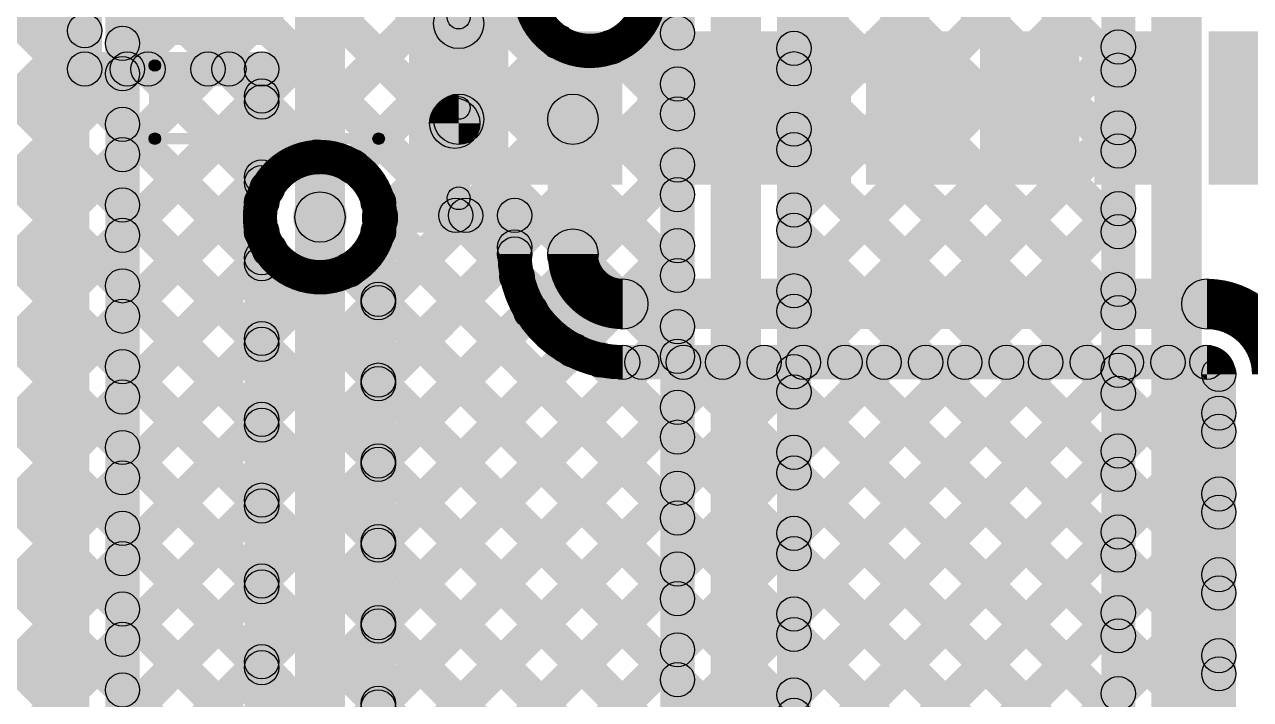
# Model space of a CAD drawing. Header units: millimetres. Extents: x 0 to 210, y 0 to 213.
# Drawn here: x 1.522 to 2.058, y 2.296 to 2.591 of the extents above; entities that cross this region are included whole.
import ezdxf

# ---------------------------------------------------------------- set-up
doc = ezdxf.new("R2010")
doc.units = ezdxf.units.MM
doc.header["$MEASUREMENT"] = 0
for name, color, linetype in [('BottomLayer', 5, 'Continuous'), ('TopLayer', 1, 'Continuous'), ('TopOverlay', 2, 'Continuous'), ('TopPaste', 8, 'Continuous'), ('TopSolder', 216, 'Continuous'), ('ViaHoleLayer', 16, 'Continuous')]:
    doc.layers.add(name, color=color, linetype=linetype)

# ---------------------------------------------------------------- blocks, each defined once
blk = doc.blocks.new('ESP32_WROOM_32E_4MB__5')
at = {"layer": 'TopLayer'}
for points in [[(-0.37402, -0.28268), (-0.31496, -0.28268), (-0.31496, -0.31811), (-0.37402, -0.31811)], [(-0.24252, -0.37913), (-0.24252, -0.32008), (-0.20709, -0.32008), (-0.20709, -0.37913)], [(-0.19252, -0.37913), (-0.19252, -0.32008), (-0.15709, -0.32008), (-0.15709, -0.37913)], [(-0.14252, -0.37913), (-0.14252, -0.32008), (-0.10709, -0.32008), (-0.10709, -0.37913)], [(-0.09252, -0.37913), (-0.09252, -0.32008), (-0.05709, -0.32008), (-0.05709, -0.37913)], [(-0.04252, -0.37913), (-0.04252, -0.32008), (-0.00709, -0.32008), (-0.00709, -0.37913)], [(0.00748, -0.37913), (0.00748, -0.32008), (0.04291, -0.32008), (0.04291, -0.37913)], [(0.05748, -0.37913), (0.05748, -0.32008), (0.09291, -0.32008), (0.09291, -0.37913)], [(0.10748, -0.37913), (0.10748, -0.32008), (0.14291, -0.32008), (0.14291, -0.37913)]]:
    blk.add_hatch(color=1, dxfattribs=at).paths.add_polyline_path(points)
at = {"layer": 'TopOverlay'}
h = blk.add_hatch(color=2, dxfattribs=at)
edge = h.paths.add_edge_path()
edge.add_arc((-0.35784, -0.33108), 0.0025, 0, 360)
for points in [[(-0.35534, -0.36308), (-0.36034, -0.36308), (-0.36034, -0.33108), (-0.35534, -0.33108)], [(-0.35784, -0.36558), (-0.35784, -0.36058), (-0.25984, -0.36058), (-0.25984, -0.36558)]]:
    blk.add_hatch(color=2, dxfattribs=at).paths.add_polyline_path(points)
h = blk.add_hatch(color=2, dxfattribs=at)
edge = h.paths.add_edge_path()
edge.add_arc((-0.35784, -0.36308), 0.0025, 0, 360)
h = blk.add_hatch(color=2, dxfattribs=at)
edge = h.paths.add_edge_path()
edge.add_arc((-0.35784, -0.36308), 0.0025, 0, 360)
h = blk.add_hatch(color=2, dxfattribs=at)
edge = h.paths.add_edge_path()
edge.add_arc((-0.25984, -0.36308), 0.0025, 0, 360)
at = {"layer": 'TopPaste'}
for points in [[(-0.37402, -0.28268), (-0.31496, -0.28268), (-0.31496, -0.31811), (-0.37402, -0.31811)], [(-0.24252, -0.37913), (-0.24252, -0.32008), (-0.20709, -0.32008), (-0.20709, -0.37913)], [(-0.19252, -0.37913), (-0.19252, -0.32008), (-0.15709, -0.32008), (-0.15709, -0.37913)], [(-0.14252, -0.37913), (-0.14252, -0.32008), (-0.10709, -0.32008), (-0.10709, -0.37913)], [(-0.09252, -0.37913), (-0.09252, -0.32008), (-0.05709, -0.32008), (-0.05709, -0.37913)], [(-0.04252, -0.37913), (-0.04252, -0.32008), (-0.00709, -0.32008), (-0.00709, -0.37913)], [(0.00748, -0.37913), (0.00748, -0.32008), (0.04291, -0.32008), (0.04291, -0.37913)], [(0.05748, -0.37913), (0.05748, -0.32008), (0.09291, -0.32008), (0.09291, -0.37913)], [(0.10748, -0.37913), (0.10748, -0.32008), (0.14291, -0.32008), (0.14291, -0.37913)]]:
    blk.add_hatch(color=8, dxfattribs=at).paths.add_polyline_path(points)
at = {"layer": 'TopSolder'}
for points in [[(-0.37802, -0.27868), (-0.31096, -0.27868), (-0.31096, -0.32211), (-0.37802, -0.32211)], [(-0.24652, -0.38313), (-0.24652, -0.31608), (-0.20309, -0.31608), (-0.20309, -0.38313)], [(-0.19652, -0.38313), (-0.19652, -0.31608), (-0.15309, -0.31608), (-0.15309, -0.38313)], [(-0.14652, -0.38313), (-0.14652, -0.31608), (-0.10309, -0.31608), (-0.10309, -0.38313)], [(-0.09652, -0.38313), (-0.09652, -0.31608), (-0.05309, -0.31608), (-0.05309, -0.38313)], [(-0.04652, -0.38313), (-0.04652, -0.31608), (-0.00309, -0.31608), (-0.00309, -0.38313)], [(0.00348, -0.38313), (0.00348, -0.31608), (0.04691, -0.31608), (0.04691, -0.38313)], [(0.05348, -0.38313), (0.05348, -0.31608), (0.09691, -0.31608), (0.09691, -0.38313)], [(0.10348, -0.38313), (0.10348, -0.31608), (0.14691, -0.31608), (0.14691, -0.38313)]]:
    blk.add_hatch(color=216, dxfattribs=at).paths.add_polyline_path(points)
at = {"layer": 'TopOverlay'}
for centre in [(-0.35784, -0.33108), (-0.35784, -0.36308), (-0.35784, -0.36308), (-0.25984, -0.36308)]:
    blk.add_circle(centre, 0.0025, dxfattribs=at)

msp = doc.modelspace()

# ---------------------------------------------------------------- hatches: boundary and pattern name
at = {"layer": 'BottomLayer'}
for points in [[(1.815, 1.983), (1.8, 1.983), (1.8, 2.901), (1.815, 2.901)], [(1.844, 1.983), (1.822, 1.983), (1.822, 2.901), (1.844, 2.901)], [(1.866, 1.983), (1.851, 1.983), (1.851, 2.901), (1.866, 2.901)], [(1.8638, 2.57552), (1.8532, 2.58613), (2.00951, 2.74244), (2.02012, 2.73183)], [(1.56985, 2.56441), (1.55924, 2.57502), (1.70703, 2.7228), (1.71764, 2.7122)], [(1.56615, 2.7122), (1.57676, 2.7228), (1.8128, 2.48676), (1.8022, 2.47615)], [(1.60151, 2.7122), (1.61211, 2.7228), (1.8128, 2.52211), (1.8022, 2.51151)], [(1.56985, 2.52905), (1.55924, 2.53966), (1.73809, 2.7185), (1.74869, 2.7079)], [(1.8532, 2.70799), (1.8638, 2.7186), (2.0058, 2.5766), (1.9952, 2.56599)], [(1.55005, 2.23909), (1.52805, 2.23909), (1.52805, 2.704), (1.55005, 2.704)], [(1.57205, 2.23909), (1.55705, 2.23909), (1.55705, 2.69752), (1.57205, 2.69752)], [(1.55924, 2.68375), (1.56985, 2.69436), (1.8128, 2.4514), (1.8022, 2.4408)], [(1.8638, 2.54017), (1.8532, 2.55077), (1.9952, 2.69277), (2.0058, 2.68217)], [(1.56985, 2.4937), (1.55924, 2.50431), (1.7392, 2.68426), (1.7498, 2.67365)], [(2.008, 0.498), (1.993, 0.498), (1.993, 2.688), (2.008, 2.688)], [(2.037, 0.498), (2.015, 0.498), (2.015, 2.688), (2.037, 2.688)], [(1.8532, 2.67264), (1.8638, 2.68325), (2.0058, 2.54125), (1.9952, 2.53064)], [(1.55924, 2.64839), (1.56985, 2.659), (1.8128, 2.41605), (1.8022, 2.40544)], [(1.8638, 2.50481), (1.8532, 2.51542), (1.9952, 2.65742), (2.0058, 2.64681)], [(1.56985, 2.45834), (1.55924, 2.46895), (1.7392, 2.6489), (1.7498, 2.6383)], [(1.8532, 2.63728), (1.8638, 2.64789), (2.0058, 2.50589), (1.9952, 2.49528)], [(1.55924, 2.61304), (1.56985, 2.62365), (1.65492, 2.53858), (1.64431, 2.52797)], [(1.8638, 2.46945), (1.8532, 2.48006), (1.9952, 2.62206), (2.0058, 2.61145)], [(1.67063, 2.52377), (1.66002, 2.53437), (1.73758, 2.61193), (1.74819, 2.60133)], [(1.8532, 2.60193), (1.8638, 2.61254), (2.0058, 2.47054), (1.9952, 2.45993)], [(1.6818, 2.46423), (1.6712, 2.47484), (1.8022, 2.60584), (1.8128, 2.59523)], [(1.78954, 2.59487), (1.80015, 2.60548), (1.8128, 2.59282), (1.8022, 2.58222)], [(1.55924, 2.57768), (1.56985, 2.58829), (1.63322, 2.52492), (1.62261, 2.51432)], [(1.68258, 2.50036), (1.67197, 2.51097), (1.74999, 2.58898), (1.76059, 2.57838)], [(1.77302, 2.57604), (1.78363, 2.58665), (1.8128, 2.55747), (1.8022, 2.54686)], [(1.8638, 2.4341), (1.8532, 2.44471), (1.9952, 2.58671), (2.0058, 2.5761)], [(1.8532, 2.56657), (1.8638, 2.57718), (2.0058, 2.43518), (1.9952, 2.42457)], [(1.6818, 2.42888), (1.6712, 2.43948), (1.8022, 2.57048), (1.8128, 2.55988)], [(1.55924, 2.54233), (1.56985, 2.55294), (1.6308, 2.49198), (1.6202, 2.48138)], [(1.8638, 2.39874), (1.8532, 2.40935), (1.9952, 2.55135), (2.0058, 2.54074)], [(1.8532, 2.53122), (1.8638, 2.54182), (2.0058, 2.39982), (1.9952, 2.38922)], [(1.6818, 2.39352), (1.6712, 2.40413), (1.8022, 2.53513), (1.8128, 2.52452)], [(1.55924, 2.50697), (1.56985, 2.51758), (1.6308, 2.45663), (1.6202, 2.44602)], [(1.8638, 2.36339), (1.8532, 2.374), (1.9952, 2.516), (2.0058, 2.50539)], [(1.662, 2.1504), (1.64, 2.1504), (1.64, 2.507), (1.662, 2.507)], [(1.67197, 2.50031), (1.68258, 2.51092), (1.8128, 2.38069), (1.8022, 2.37009)], [(1.8532, 2.49586), (1.8638, 2.50647), (2.0058, 2.36447), (1.9952, 2.35386)], [(1.633, 2.1504), (1.618, 2.1504), (1.618, 2.50052), (1.633, 2.50052)], [(1.684, 2.1504), (1.669, 2.1504), (1.669, 2.50052), (1.684, 2.50052)], [(1.6818, 2.35817), (1.6712, 2.36877), (1.8022, 2.49977), (1.8128, 2.48917)], [(1.56985, 2.42299), (1.55924, 2.4336), (1.6202, 2.49455), (1.6308, 2.48394)], [(1.55924, 2.47162), (1.56985, 2.48222), (1.6308, 2.42127), (1.6202, 2.41066)], [(1.8638, 2.32803), (1.8532, 2.33864), (1.9952, 2.48064), (2.0058, 2.47003)], [(1.6712, 2.46573), (1.6818, 2.47634), (1.8128, 2.34534), (1.8022, 2.33473)], [(1.8532, 2.46051), (1.8638, 2.47111), (2.0058, 2.32911), (1.9952, 2.31851)], [(1.6818, 2.32281), (1.6712, 2.33342), (1.8022, 2.46442), (1.8128, 2.45381)], [(1.56985, 2.38763), (1.55924, 2.39824), (1.6202, 2.45919), (1.6308, 2.44859)], [(1.55924, 2.43626), (1.56985, 2.44687), (1.6308, 2.38592), (1.6202, 2.37531)], [(1.8638, 2.29268), (1.8532, 2.30328), (1.9952, 2.44528), (2.0058, 2.43468)], [(1.6712, 2.43038), (1.6818, 2.44098), (1.8128, 2.30998), (1.8022, 2.29938)], [(1.8532, 2.42515), (1.8638, 2.43576), (2.0058, 2.29376), (1.9952, 2.28315)], [(1.6818, 2.28745), (1.6712, 2.29806), (1.8022, 2.42906), (1.8128, 2.41845)], [(1.56985, 2.35228), (1.55924, 2.36288), (1.6202, 2.42384), (1.6308, 2.41323)], [(1.55924, 2.40091), (1.56985, 2.41151), (1.6308, 2.35056), (1.6202, 2.33995)], [(1.8638, 2.25732), (1.8532, 2.26793), (1.9952, 2.40993), (2.0058, 2.39932)], [(1.6712, 2.39502), (1.6818, 2.40563), (1.8128, 2.27463), (1.8022, 2.26402)], [(1.8532, 2.3898), (1.8638, 2.4004), (2.0058, 2.2584), (1.9952, 2.2478)], [(1.56985, 2.31692), (1.55924, 2.32753), (1.6202, 2.38848), (1.6308, 2.37788)], [(1.6818, 2.2521), (1.6712, 2.26271), (1.8022, 2.39371), (1.8128, 2.3831)], [(1.55924, 2.36555), (1.56985, 2.37616), (1.6308, 2.31521), (1.6202, 2.3046)], [(1.8638, 2.22197), (1.8532, 2.23257), (1.9952, 2.37457), (2.0058, 2.36397)], [(1.6712, 2.35966), (1.6818, 2.37027), (1.8128, 2.23927), (1.8022, 2.22866)], [(1.8532, 2.35444), (1.8638, 2.36505), (2.0058, 2.22305), (1.9952, 2.21244)], [(1.6818, 2.21674), (1.6712, 2.22735), (1.8022, 2.35835), (1.8128, 2.34774)], [(1.56985, 2.28157), (1.55924, 2.29217), (1.6202, 2.35313), (1.6308, 2.34252)], [(1.55924, 2.3302), (1.56985, 2.3408), (1.6308, 2.27985), (1.6202, 2.26924)], [(1.6712, 2.32431), (1.6818, 2.33492), (1.8128, 2.20392), (1.8022, 2.19331)], [(1.8638, 2.18661), (1.8532, 2.19722), (1.9952, 2.33922), (2.0058, 2.32861)], [(1.8532, 2.31909), (1.8638, 2.32969), (2.0058, 2.18769), (1.9952, 2.17709)], [(1.6818, 2.18139), (1.6712, 2.192), (1.8022, 2.323), (1.8128, 2.31239)], [(1.56985, 2.24621), (1.55924, 2.25682), (1.6202, 2.31777), (1.6308, 2.30717)], [(1.55924, 2.29484), (1.56985, 2.30545), (1.6308, 2.2445), (1.6202, 2.23389)], [(1.8638, 2.15126), (1.8532, 2.16186), (1.9952, 2.30386), (2.0058, 2.29326)], [(1.6712, 2.28895), (1.6818, 2.29956), (1.8128, 2.16856), (1.8022, 2.15795)]]:
    msp.add_hatch(color=5, dxfattribs=at).paths.add_polyline_path(points)
h = msp.add_hatch(color=5, dxfattribs=at)
edge = h.paths.add_edge_path()
edge.add_arc((1.8075, 2.58752), 0.0075, 0, 360)
h = msp.add_hatch(color=5, dxfattribs=at)
edge = h.paths.add_edge_path()
edge.add_arc((1.56455, 2.58299), 0.0075, 0, 360)
h = msp.add_hatch(color=5, dxfattribs=at)
edge = h.paths.add_edge_path()
edge.add_arc((1.75529, 2.58368), 0.0075, 0, 360)
h = msp.add_hatch(color=5, dxfattribs=at)
edge = h.paths.add_edge_path()
edge.add_arc((1.77832, 2.58134), 0.0075, 0, 360)
h = msp.add_hatch(color=5, dxfattribs=at)
edge = h.paths.add_edge_path()
edge.add_arc((1.8585, 2.58082), 0.0075, 0, 360)
h = msp.add_hatch(color=5, dxfattribs=at)
edge = h.paths.add_edge_path()
edge.add_arc((2.0005, 2.5814), 0.0075, 0, 360)
h = msp.add_hatch(color=5, dxfattribs=at)
edge = h.paths.add_edge_path()
edge.add_arc((1.56455, 2.56971), 0.0075, 0, 360)
h = msp.add_hatch(color=5, dxfattribs=at)
edge = h.paths.add_edge_path()
edge.add_arc((1.8585, 2.57188), 0.0075, 0, 360)
h = msp.add_hatch(color=5, dxfattribs=at)
edge = h.paths.add_edge_path()
edge.add_arc((2.0005, 2.5713), 0.0075, 0, 360)
h = msp.add_hatch(color=5, dxfattribs=at)
edge = h.paths.add_edge_path()
edge.add_arc((1.8075, 2.56518), 0.0075, 0, 360)
h = msp.add_hatch(color=5, dxfattribs=at)
edge = h.paths.add_edge_path()
edge.add_arc((1.56455, 2.54763), 0.0075, 0, 360)
h = msp.add_hatch(color=5, dxfattribs=at)
edge = h.paths.add_edge_path()
edge.add_arc((1.8075, 2.55217), 0.0075, 0, 360)
h = msp.add_hatch(color=5, dxfattribs=at)
edge = h.paths.add_edge_path()
edge.add_arc((1.8585, 2.54547), 0.0075, 0, 360)
h = msp.add_hatch(color=5, dxfattribs=at)
edge = h.paths.add_edge_path()
edge.add_arc((2.0005, 2.54605), 0.0075, 0, 360)
h = msp.add_hatch(color=5, dxfattribs=at)
edge = h.paths.add_edge_path()
edge.add_arc((1.8585, 2.53652), 0.0075, 0, 360)
h = msp.add_hatch(color=5, dxfattribs=at)
edge = h.paths.add_edge_path()
edge.add_arc((1.56455, 2.53436), 0.0075, 0, 360)
h = msp.add_hatch(color=5, dxfattribs=at)
edge = h.paths.add_edge_path()
edge.add_arc((1.64961, 2.53327), 0.0075, 0, 360)
h = msp.add_hatch(color=5, dxfattribs=at)
edge = h.paths.add_edge_path()
edge.add_arc((2.0005, 2.53594), 0.0075, 0, 360)
h = msp.add_hatch(color=5, dxfattribs=at)
edge = h.paths.add_edge_path()
edge.add_arc((1.66532, 2.52907), 0.0075, 0, 360)
h = msp.add_hatch(color=5, dxfattribs=at)
edge = h.paths.add_edge_path()
edge.add_arc((1.8075, 2.52982), 0.0075, 0, 360)
h = msp.add_hatch(color=5, dxfattribs=at)
edge = h.paths.add_edge_path()
edge.add_arc((1.62791, 2.51962), 0.0075, 0, 360)
h = msp.add_hatch(color=5, dxfattribs=at)
edge = h.paths.add_edge_path()
edge.add_arc((1.8075, 2.51681), 0.0075, 0, 360)
h = msp.add_hatch(color=5, dxfattribs=at)
edge = h.paths.add_edge_path()
edge.add_arc((1.56455, 2.51228), 0.0075, 0, 360)
h = msp.add_hatch(color=5, dxfattribs=at)
edge = h.paths.add_edge_path()
edge.add_arc((1.651, 2.507), 0.01181, 0, 360)
h = msp.add_hatch(color=5, dxfattribs=at)
edge = h.paths.add_edge_path()
edge.add_arc((1.651, 2.507), 0.011, 0, 360)
h = msp.add_hatch(color=5, dxfattribs=at)
edge = h.paths.add_edge_path()
edge.add_arc((1.8585, 2.51011), 0.0075, 0, 360)
h = msp.add_hatch(color=5, dxfattribs=at)
edge = h.paths.add_edge_path()
edge.add_arc((2.0005, 2.51069), 0.0075, 0, 360)
h = msp.add_hatch(color=5, dxfattribs=at)
edge = h.paths.add_edge_path()
edge.add_arc((1.67728, 2.50567), 0.0075, 0, 360)
h = msp.add_hatch(color=5, dxfattribs=at)
edge = h.paths.add_edge_path()
edge.add_arc((1.67727, 2.50561), 0.0075, 0, 360)
h = msp.add_hatch(color=5, dxfattribs=at)
edge = h.paths.add_edge_path()
edge.add_arc((1.67731, 2.507), 0.0075, 0, 360)
h = msp.add_hatch(color=5, dxfattribs=at)
edge = h.paths.add_edge_path()
edge.add_arc((1.67731, 2.507), 0.0075, 0, 360)
h = msp.add_hatch(color=5, dxfattribs=at)
edge = h.paths.add_edge_path()
edge.add_arc((1.56455, 2.499), 0.0075, 0, 360)
h = msp.add_hatch(color=5, dxfattribs=at)
edge = h.paths.add_edge_path()
edge.add_arc((1.6255, 2.50052), 0.0075, 0, 360)
h = msp.add_hatch(color=5, dxfattribs=at)
edge = h.paths.add_edge_path()
edge.add_arc((1.6255, 2.50052), 0.0075, 0, 360)
h = msp.add_hatch(color=5, dxfattribs=at)
edge = h.paths.add_edge_path()
edge.add_arc((1.6765, 2.50052), 0.0075, 0, 360)
h = msp.add_hatch(color=5, dxfattribs=at)
edge = h.paths.add_edge_path()
edge.add_arc((1.6765, 2.50052), 0.0075, 0, 360)
h = msp.add_hatch(color=5, dxfattribs=at)
edge = h.paths.add_edge_path()
edge.add_arc((1.8585, 2.50117), 0.0075, 0, 360)
h = msp.add_hatch(color=5, dxfattribs=at)
edge = h.paths.add_edge_path()
edge.add_arc((2.0005, 2.50059), 0.0075, 0, 360)
h = msp.add_hatch(color=5, dxfattribs=at)
edge = h.paths.add_edge_path()
edge.add_arc((1.8075, 2.49447), 0.0075, 0, 360)
h = msp.add_hatch(color=5, dxfattribs=at)
edge = h.paths.add_edge_path()
edge.add_arc((1.6255, 2.48925), 0.0075, 0, 360)
h = msp.add_hatch(color=5, dxfattribs=at)
edge = h.paths.add_edge_path()
edge.add_arc((1.6255, 2.48668), 0.0075, 0, 360)
h = msp.add_hatch(color=5, dxfattribs=at)
edge = h.paths.add_edge_path()
edge.add_arc((1.8075, 2.48146), 0.0075, 0, 360)
h = msp.add_hatch(color=5, dxfattribs=at)
edge = h.paths.add_edge_path()
edge.add_arc((1.56455, 2.47692), 0.0075, 0, 360)
h = msp.add_hatch(color=5, dxfattribs=at)
edge = h.paths.add_edge_path()
edge.add_arc((1.8585, 2.47476), 0.0075, 0, 360)
h = msp.add_hatch(color=5, dxfattribs=at)
edge = h.paths.add_edge_path()
edge.add_arc((2.0005, 2.47534), 0.0075, 0, 360)
h = msp.add_hatch(color=5, dxfattribs=at)
edge = h.paths.add_edge_path()
edge.add_arc((1.6765, 2.47103), 0.0075, 0, 360)
h = msp.add_hatch(color=5, dxfattribs=at)
edge = h.paths.add_edge_path()
edge.add_arc((1.6765, 2.46953), 0.0075, 0, 360)
h = msp.add_hatch(color=5, dxfattribs=at)
edge = h.paths.add_edge_path()
edge.add_arc((1.56455, 2.46365), 0.0075, 0, 360)
h = msp.add_hatch(color=5, dxfattribs=at)
edge = h.paths.add_edge_path()
edge.add_arc((1.8585, 2.46581), 0.0075, 0, 360)
h = msp.add_hatch(color=5, dxfattribs=at)
edge = h.paths.add_edge_path()
edge.add_arc((2.0005, 2.46523), 0.0075, 0, 360)
h = msp.add_hatch(color=5, dxfattribs=at)
edge = h.paths.add_edge_path()
edge.add_arc((1.8075, 2.45911), 0.0075, 0, 360)
h = msp.add_hatch(color=5, dxfattribs=at)
edge = h.paths.add_edge_path()
edge.add_arc((1.6255, 2.45389), 0.0075, 0, 360)
h = msp.add_hatch(color=5, dxfattribs=at)
edge = h.paths.add_edge_path()
edge.add_arc((1.6255, 2.45132), 0.0075, 0, 360)
h = msp.add_hatch(color=5, dxfattribs=at)
edge = h.paths.add_edge_path()
edge.add_arc((1.8075, 2.4461), 0.0075, 0, 360)
h = msp.add_hatch(color=5, dxfattribs=at)
edge = h.paths.add_edge_path()
edge.add_arc((1.56455, 2.44157), 0.0075, 0, 360)
h = msp.add_hatch(color=5, dxfattribs=at)
edge = h.paths.add_edge_path()
edge.add_arc((2.0005, 2.43998), 0.0075, 0, 360)
h = msp.add_hatch(color=5, dxfattribs=at)
edge = h.paths.add_edge_path()
edge.add_arc((1.6765, 2.43568), 0.0075, 0, 360)
h = msp.add_hatch(color=5, dxfattribs=at)
edge = h.paths.add_edge_path()
edge.add_arc((1.8585, 2.4394), 0.0075, 0, 360)
h = msp.add_hatch(color=5, dxfattribs=at)
edge = h.paths.add_edge_path()
edge.add_arc((1.6765, 2.43418), 0.0075, 0, 360)
h = msp.add_hatch(color=5, dxfattribs=at)
edge = h.paths.add_edge_path()
edge.add_arc((1.8585, 2.43046), 0.0075, 0, 360)
h = msp.add_hatch(color=5, dxfattribs=at)
edge = h.paths.add_edge_path()
edge.add_arc((2.0005, 2.42988), 0.0075, 0, 360)
h = msp.add_hatch(color=5, dxfattribs=at)
edge = h.paths.add_edge_path()
edge.add_arc((1.56455, 2.42829), 0.0075, 0, 360)
h = msp.add_hatch(color=5, dxfattribs=at)
edge = h.paths.add_edge_path()
edge.add_arc((1.6255, 2.41853), 0.0075, 0, 360)
h = msp.add_hatch(color=5, dxfattribs=at)
edge = h.paths.add_edge_path()
edge.add_arc((1.8075, 2.42376), 0.0075, 0, 360)
h = msp.add_hatch(color=5, dxfattribs=at)
edge = h.paths.add_edge_path()
edge.add_arc((1.6255, 2.41597), 0.0075, 0, 360)
h = msp.add_hatch(color=5, dxfattribs=at)
edge = h.paths.add_edge_path()
edge.add_arc((1.8075, 2.41074), 0.0075, 0, 360)
h = msp.add_hatch(color=5, dxfattribs=at)
edge = h.paths.add_edge_path()
edge.add_arc((1.56455, 2.40621), 0.0075, 0, 360)
h = msp.add_hatch(color=5, dxfattribs=at)
edge = h.paths.add_edge_path()
edge.add_arc((1.8585, 2.40405), 0.0075, 0, 360)
h = msp.add_hatch(color=5, dxfattribs=at)
edge = h.paths.add_edge_path()
edge.add_arc((2.0005, 2.40463), 0.0075, 0, 360)
h = msp.add_hatch(color=5, dxfattribs=at)
edge = h.paths.add_edge_path()
edge.add_arc((1.6765, 2.40032), 0.0075, 0, 360)
h = msp.add_hatch(color=5, dxfattribs=at)
edge = h.paths.add_edge_path()
edge.add_arc((1.6765, 2.39882), 0.0075, 0, 360)
h = msp.add_hatch(color=5, dxfattribs=at)
edge = h.paths.add_edge_path()
edge.add_arc((1.56455, 2.39294), 0.0075, 0, 360)
h = msp.add_hatch(color=5, dxfattribs=at)
edge = h.paths.add_edge_path()
edge.add_arc((1.8585, 2.3951), 0.0075, 0, 360)
h = msp.add_hatch(color=5, dxfattribs=at)
edge = h.paths.add_edge_path()
edge.add_arc((2.0005, 2.39452), 0.0075, 0, 360)
h = msp.add_hatch(color=5, dxfattribs=at)
edge = h.paths.add_edge_path()
edge.add_arc((1.8075, 2.3884), 0.0075, 0, 360)
h = msp.add_hatch(color=5, dxfattribs=at)
edge = h.paths.add_edge_path()
edge.add_arc((1.6255, 2.38318), 0.0075, 0, 360)
h = msp.add_hatch(color=5, dxfattribs=at)
edge = h.paths.add_edge_path()
edge.add_arc((1.6255, 2.38061), 0.0075, 0, 360)
h = msp.add_hatch(color=5, dxfattribs=at)
edge = h.paths.add_edge_path()
edge.add_arc((1.56455, 2.37086), 0.0075, 0, 360)
h = msp.add_hatch(color=5, dxfattribs=at)
edge = h.paths.add_edge_path()
edge.add_arc((1.8075, 2.37539), 0.0075, 0, 360)
h = msp.add_hatch(color=5, dxfattribs=at)
edge = h.paths.add_edge_path()
edge.add_arc((1.6765, 2.36497), 0.0075, 0, 360)
h = msp.add_hatch(color=5, dxfattribs=at)
edge = h.paths.add_edge_path()
edge.add_arc((1.8585, 2.36869), 0.0075, 0, 360)
h = msp.add_hatch(color=5, dxfattribs=at)
edge = h.paths.add_edge_path()
edge.add_arc((2.0005, 2.36927), 0.0075, 0, 360)
h = msp.add_hatch(color=5, dxfattribs=at)
edge = h.paths.add_edge_path()
edge.add_arc((1.6765, 2.36347), 0.0075, 0, 360)
h = msp.add_hatch(color=5, dxfattribs=at)
edge = h.paths.add_edge_path()
edge.add_arc((1.8585, 2.35974), 0.0075, 0, 360)
h = msp.add_hatch(color=5, dxfattribs=at)
edge = h.paths.add_edge_path()
edge.add_arc((1.56455, 2.35758), 0.0075, 0, 360)
h = msp.add_hatch(color=5, dxfattribs=at)
edge = h.paths.add_edge_path()
edge.add_arc((2.0005, 2.35917), 0.0075, 0, 360)
h = msp.add_hatch(color=5, dxfattribs=at)
edge = h.paths.add_edge_path()
edge.add_arc((1.8075, 2.35305), 0.0075, 0, 360)
h = msp.add_hatch(color=5, dxfattribs=at)
edge = h.paths.add_edge_path()
edge.add_arc((1.6255, 2.34782), 0.0075, 0, 360)
h = msp.add_hatch(color=5, dxfattribs=at)
edge = h.paths.add_edge_path()
edge.add_arc((1.6255, 2.34526), 0.0075, 0, 360)
h = msp.add_hatch(color=5, dxfattribs=at)
edge = h.paths.add_edge_path()
edge.add_arc((1.8075, 2.34003), 0.0075, 0, 360)
h = msp.add_hatch(color=5, dxfattribs=at)
edge = h.paths.add_edge_path()
edge.add_arc((1.56455, 2.3355), 0.0075, 0, 360)
h = msp.add_hatch(color=5, dxfattribs=at)
edge = h.paths.add_edge_path()
edge.add_arc((1.8585, 2.33334), 0.0075, 0, 360)
h = msp.add_hatch(color=5, dxfattribs=at)
edge = h.paths.add_edge_path()
edge.add_arc((2.0005, 2.33392), 0.0075, 0, 360)
h = msp.add_hatch(color=5, dxfattribs=at)
edge = h.paths.add_edge_path()
edge.add_arc((1.6765, 2.32961), 0.0075, 0, 360)
h = msp.add_hatch(color=5, dxfattribs=at)
edge = h.paths.add_edge_path()
edge.add_arc((1.6765, 2.32811), 0.0075, 0, 360)
h = msp.add_hatch(color=5, dxfattribs=at)
edge = h.paths.add_edge_path()
edge.add_arc((1.56455, 2.32223), 0.0075, 0, 360)
h = msp.add_hatch(color=5, dxfattribs=at)
edge = h.paths.add_edge_path()
edge.add_arc((1.8585, 2.32439), 0.0075, 0, 360)
h = msp.add_hatch(color=5, dxfattribs=at)
edge = h.paths.add_edge_path()
edge.add_arc((2.0005, 2.32381), 0.0075, 0, 360)
h = msp.add_hatch(color=5, dxfattribs=at)
edge = h.paths.add_edge_path()
edge.add_arc((1.8075, 2.31769), 0.0075, 0, 360)
h = msp.add_hatch(color=5, dxfattribs=at)
edge = h.paths.add_edge_path()
edge.add_arc((1.6255, 2.31247), 0.0075, 0, 360)
h = msp.add_hatch(color=5, dxfattribs=at)
edge = h.paths.add_edge_path()
edge.add_arc((1.6255, 2.3099), 0.0075, 0, 360)
h = msp.add_hatch(color=5, dxfattribs=at)
edge = h.paths.add_edge_path()
edge.add_arc((1.8075, 2.30468), 0.0075, 0, 360)
h = msp.add_hatch(color=5, dxfattribs=at)
edge = h.paths.add_edge_path()
edge.add_arc((1.56455, 2.30014), 0.0075, 0, 360)
h = msp.add_hatch(color=5, dxfattribs=at)
edge = h.paths.add_edge_path()
edge.add_arc((1.8585, 2.29798), 0.0075, 0, 360)
h = msp.add_hatch(color=5, dxfattribs=at)
edge = h.paths.add_edge_path()
edge.add_arc((2.0005, 2.29856), 0.0075, 0, 360)
h = msp.add_hatch(color=5, dxfattribs=at)
edge = h.paths.add_edge_path()
edge.add_arc((1.6765, 2.29426), 0.0075, 0, 360)
h = msp.add_hatch(color=5, dxfattribs=at)
edge = h.paths.add_edge_path()
edge.add_arc((1.6765, 2.29276), 0.0075, 0, 360)
h = msp.add_hatch(color=5, dxfattribs=at)
edge = h.paths.add_edge_path()
edge.add_arc((1.8585, 2.28903), 0.0075, 0, 360)
at = {"layer": 'TopLayer'}
for points in [[(1.662, 2.507), (1.64, 2.507), (1.64, 2.718), (1.662, 2.718)], [(1.4017, 2.69988), (1.4123, 2.71048), (1.91186, 2.21092), (1.90126, 2.20031)], [(1.4027, 2.66352), (1.4133, 2.67413), (1.87651, 2.21092), (1.8659, 2.20031)], [(1.4057, 2.62516), (1.4163, 2.63577), (1.84115, 2.21092), (1.83055, 2.20031)], [(1.47456, 2.53983), (1.46395, 2.55044), (1.54232, 2.6288), (1.55293, 2.6182)], [(1.5555, 2.57178), (1.5405, 2.57178), (1.5405, 2.62178), (1.5555, 2.62178)], [(1.71949, 2.58393), (1.70393, 2.59949), (1.72622, 2.62178), (1.74178, 2.60622)], [(1.4952, 2.52511), (1.48459, 2.53572), (1.54269, 2.59382), (1.5533, 2.58321)], [(1.71671, 2.55479), (1.70671, 2.55479), (1.70671, 2.59432), (1.71671, 2.59432)], [(1.72271, 2.54979), (1.70071, 2.54979), (1.70071, 2.59171), (1.72271, 2.59171)], [(1.2698, 2.22901), (1.2592, 2.23961), (1.59667, 2.57709), (1.60728, 2.56648)], [(1.46648, 2.46104), (1.45587, 2.47165), (1.56131, 2.57709), (1.57192, 2.56648)], [(1.548, 2.56428), (1.548, 2.57928), (1.6255, 2.57928), (1.6255, 2.56428)], [(1.57045, 2.56648), (1.58105, 2.57709), (1.6308, 2.52734), (1.6202, 2.51673)], [(1.6058, 2.56648), (1.61641, 2.57709), (1.6308, 2.56269), (1.6202, 2.55209)], [(1.633, 2.51348), (1.618, 2.51348), (1.618, 2.57178), (1.633, 2.57178)], [(1.30085, 2.2247), (1.29024, 2.2353), (1.6202, 2.56526), (1.6308, 2.55465)], [(1.71671, 2.51526), (1.70671, 2.51526), (1.70671, 2.55479), (1.71671, 2.55479)], [(1.77271, 2.49082), (1.75071, 2.49082), (1.75071, 2.54979), (1.77271, 2.54979)], [(1.3362, 2.2247), (1.3256, 2.2353), (1.6202, 2.5299), (1.6308, 2.5193)], [(1.48673, 2.50877), (1.49734, 2.51938), (1.8058, 2.21092), (1.79519, 2.20031)], [(1.4308, 2.21323), (1.4202, 2.22384), (1.70942, 2.51306), (1.72003, 2.50246)], [(1.6773, 2.50026), (1.6773, 2.51526), (1.73621, 2.51526), (1.73621, 2.50026)], [(1.70518, 2.50246), (1.71579, 2.51306), (1.74254, 2.48631), (1.73193, 2.4757)], [(1.67197, 2.50031), (1.68258, 2.51092), (1.98257, 2.21092), (1.97197, 2.20031)], [(1.74371, 2.49082), (1.72871, 2.49082), (1.72871, 2.50776), (1.74371, 2.50776)], [(1.36906, 2.2222), (1.35845, 2.2328), (1.62363, 2.49798), (1.63423, 2.48737)], [(1.4308, 2.17788), (1.4202, 2.18848), (1.73091, 2.49919), (1.74151, 2.48858)], [(1.47082, 2.48933), (1.48143, 2.49994), (1.77044, 2.21092), (1.75984, 2.20031)], [(1.40441, 2.2222), (1.39381, 2.2328), (1.64703, 2.48603), (1.65764, 2.47542)], [(1.65832, 2.47861), (1.66892, 2.48922), (1.94722, 2.21092), (1.93661, 2.20031)], [(1.45538, 2.46942), (1.46598, 2.48002), (1.73509, 2.21092), (1.72448, 2.20031)], [(1.78353, 2.458), (1.78353, 2.48), (2.03927, 2.48), (2.03927, 2.458)], [(1.4308, 2.14252), (1.4202, 2.15313), (1.7381, 2.47103), (1.74871, 2.46043)], [(1.44622, 2.44322), (1.45683, 2.45383), (1.69973, 2.21092), (1.68913, 2.20031)], [(1.52395, 2.20031), (1.51335, 2.21092), (1.75651, 2.45408), (1.76711, 2.44348)], [(1.38053, 2.4382), (1.39114, 2.4488), (1.62902, 2.21092), (1.61841, 2.20031)], [(1.41589, 2.4382), (1.4265, 2.4488), (1.66438, 2.21092), (1.65377, 2.20031)], [(1.55931, 2.20031), (1.5487, 2.21092), (1.78658, 2.4488), (1.79719, 2.4382)], [(1.59466, 2.20031), (1.58406, 2.21092), (1.82194, 2.4488), (1.83255, 2.4382)], [(1.63002, 2.20031), (1.61941, 2.21092), (1.85729, 2.4488), (1.8679, 2.4382)], [(1.66537, 2.20031), (1.65477, 2.21092), (1.89265, 2.4488), (1.90326, 2.4382)], [(1.70073, 2.20031), (1.69012, 2.21092), (1.928, 2.4488), (1.93861, 2.4382)], [(1.73608, 2.20031), (1.72548, 2.21092), (1.96336, 2.4488), (1.97397, 2.4382)], [(1.77144, 2.20031), (1.76083, 2.21092), (1.99872, 2.4488), (2.00932, 2.4382)], [(1.76841, 2.43923), (1.77902, 2.44983), (2.01793, 2.21092), (2.00732, 2.20031)], [(1.78353, 2.436), (1.78353, 2.451), (2.03927, 2.451), (2.03927, 2.436)], [(1.8068, 2.20031), (1.79619, 2.21092), (2.03407, 2.4488), (2.04468, 2.4382)], [(1.8048, 2.4382), (1.8154, 2.4488), (2.0498, 2.2144), (2.0392, 2.2038)], [(1.84015, 2.4382), (1.85076, 2.4488), (2.0498, 2.24976), (2.0392, 2.23915)], [(1.87551, 2.4382), (1.88611, 2.4488), (2.0498, 2.28511), (2.0392, 2.27451)], [(1.91086, 2.4382), (1.92147, 2.4488), (2.0498, 2.32047), (2.0392, 2.30986)], [(1.94622, 2.4382), (1.95682, 2.4488), (2.0498, 2.35582), (2.0392, 2.34522)], [(1.98157, 2.4382), (1.99218, 2.4488), (2.0498, 2.39118), (2.0392, 2.38057)], [(2.01693, 2.4382), (2.02753, 2.4488), (2.0498, 2.42654), (2.0392, 2.41593)], [(2.052, 2.20562), (2.037, 2.20562), (2.037, 2.43827), (2.052, 2.43827)], [(1.84215, 2.20031), (1.83154, 2.21092), (2.0392, 2.41857), (2.0498, 2.40797)], [(1.87751, 2.20031), (1.8669, 2.21092), (2.0392, 2.38322), (2.0498, 2.37261)], [(1.91286, 2.20031), (1.90225, 2.21092), (2.0392, 2.34786), (2.0498, 2.33726)], [(1.94822, 2.20031), (1.93761, 2.21092), (2.0392, 2.31251), (2.0498, 2.3019)]]:
    msp.add_hatch(color=1, dxfattribs=at).paths.add_polyline_path(points)
h = msp.add_hatch(color=1, dxfattribs=at)
edge = h.paths.add_edge_path()
edge.add_arc((1.71171, 2.59171), 0.011, 0, 360)
h = msp.add_hatch(color=1, dxfattribs=at)
edge = h.paths.add_edge_path()
edge.add_arc((1.71171, 2.59171), 0.011, 0, 360)
h = msp.add_hatch(color=1, dxfattribs=at)
edge = h.paths.add_edge_path()
edge.add_arc((1.71171, 2.59432), 0.005, 0, 360)
h = msp.add_hatch(color=1, dxfattribs=at)
edge = h.paths.add_edge_path()
edge.add_arc((1.548, 2.58852), 0.0075, 0, 360)
h = msp.add_hatch(color=1, dxfattribs=at)
edge = h.paths.add_edge_path()
edge.add_arc((1.548, 2.57178), 0.0075, 0, 360)
h = msp.add_hatch(color=1, dxfattribs=at)
edge = h.paths.add_edge_path()
edge.add_arc((1.548, 2.57178), 0.0075, 0, 360)
h = msp.add_hatch(color=1, dxfattribs=at)
edge = h.paths.add_edge_path()
edge.add_arc((1.56662, 2.57178), 0.0075, 0, 360)
h = msp.add_hatch(color=1, dxfattribs=at)
edge = h.paths.add_edge_path()
edge.add_arc((1.57575, 2.57178), 0.0075, 0, 360)
h = msp.add_hatch(color=1, dxfattribs=at)
edge = h.paths.add_edge_path()
edge.add_arc((1.60197, 2.57178), 0.0075, 0, 360)
h = msp.add_hatch(color=1, dxfattribs=at)
edge = h.paths.add_edge_path()
edge.add_arc((1.61111, 2.57178), 0.0075, 0, 360)
h = msp.add_hatch(color=1, dxfattribs=at)
edge = h.paths.add_edge_path()
edge.add_arc((1.6255, 2.57178), 0.0075, 0, 360)
h = msp.add_hatch(color=1, dxfattribs=at)
edge = h.paths.add_edge_path()
edge.add_arc((1.6255, 2.57178), 0.0075, 0, 360)
h = msp.add_hatch(color=1, dxfattribs=at)
edge = h.paths.add_edge_path()
edge.add_arc((1.6255, 2.55996), 0.0075, 0, 360)
h = msp.add_hatch(color=1, dxfattribs=at)
edge = h.paths.add_edge_path()
edge.add_arc((1.6255, 2.55739), 0.0075, 0, 360)
h = msp.add_hatch(color=1, dxfattribs=at)
edge = h.paths.add_edge_path()
edge.add_arc((1.71171, 2.54979), 0.011, 0, 360)
h = msp.add_hatch(color=1, dxfattribs=at)
edge = h.paths.add_edge_path()
edge.add_arc((1.71171, 2.54979), 0.011, 0, 360)
h = msp.add_hatch(color=1, dxfattribs=at)
edge = h.paths.add_edge_path()
edge.add_arc((1.76171, 2.54979), 0.011, 0, 360)
h = msp.add_hatch(color=1, dxfattribs=at)
edge = h.paths.add_edge_path()
edge.add_arc((1.71, 2.54808), 0.011, 0, 360)
h = msp.add_hatch(color=1, dxfattribs=at)
edge = h.paths.add_edge_path()
edge.add_arc((1.71171, 2.55479), 0.005, 0, 360)
h = msp.add_hatch(color=1, dxfattribs=at)
edge = h.paths.add_edge_path()
edge.add_arc((1.71171, 2.55479), 0.005, 0, 360)
h = msp.add_hatch(color=1, dxfattribs=at)
edge = h.paths.add_edge_path()
edge.add_arc((1.6255, 2.5246), 0.0075, 0, 360)
h = msp.add_hatch(color=1, dxfattribs=at)
edge = h.paths.add_edge_path()
edge.add_arc((1.6255, 2.52203), 0.0075, 0, 360)
h = msp.add_hatch(color=1, dxfattribs=at)
edge = h.paths.add_edge_path()
edge.add_arc((1.6255, 2.51348), 0.0075, 0, 360)
h = msp.add_hatch(color=1, dxfattribs=at)
edge = h.paths.add_edge_path()
edge.add_arc((1.6255, 2.51348), 0.0075, 0, 360)
h = msp.add_hatch(color=1, dxfattribs=at)
edge = h.paths.add_edge_path()
edge.add_arc((1.651, 2.507), 0.01181, 0, 360)
h = msp.add_hatch(color=1, dxfattribs=at)
edge = h.paths.add_edge_path()
edge.add_arc((1.651, 2.507), 0.011, 0, 360)
h = msp.add_hatch(color=1, dxfattribs=at)
edge = h.paths.add_edge_path()
edge.add_arc((1.6765, 2.51348), 0.0075, 0, 360)
h = msp.add_hatch(color=1, dxfattribs=at)
edge = h.paths.add_edge_path()
edge.add_arc((1.71171, 2.51526), 0.005, 0, 360)
h = msp.add_hatch(color=1, dxfattribs=at)
edge = h.paths.add_edge_path()
edge.add_arc((1.67727, 2.50561), 0.0075, 0, 360)
h = msp.add_hatch(color=1, dxfattribs=at)
edge = h.paths.add_edge_path()
edge.add_arc((1.6773, 2.50776), 0.0075, 0, 360)
h = msp.add_hatch(color=1, dxfattribs=at)
edge = h.paths.add_edge_path()
edge.add_arc((1.6773, 2.50776), 0.0075, 0, 360)
h = msp.add_hatch(color=1, dxfattribs=at)
edge = h.paths.add_edge_path()
edge.add_arc((1.67731, 2.507), 0.0075, 0, 360)
h = msp.add_hatch(color=1, dxfattribs=at)
edge = h.paths.add_edge_path()
edge.add_arc((1.71048, 2.50776), 0.0075, 0, 360)
h = msp.add_hatch(color=1, dxfattribs=at)
edge = h.paths.add_edge_path()
edge.add_arc((1.71473, 2.50776), 0.0075, 0, 360)
h = msp.add_hatch(color=1, dxfattribs=at)
edge = h.paths.add_edge_path()
edge.add_arc((1.73621, 2.50776), 0.0075, 0, 360)
h = msp.add_hatch(color=1, dxfattribs=at)
edge = h.paths.add_edge_path()
edge.add_arc((1.73621, 2.50776), 0.0075, 0, 360)
h = msp.add_hatch(color=1, dxfattribs=at)
edge = h.paths.add_edge_path()
edge.add_arc((1.73621, 2.49389), 0.0075, 0, 360)
h = msp.add_hatch(color=1, dxfattribs=at)
edge = h.paths.add_edge_path()
edge.add_arc((1.76171, 2.49082), 0.011, 0, 360)
h = msp.add_hatch(color=1, dxfattribs=at)
edge = h.paths.add_edge_path()
edge.add_arc((1.76171, 2.49082), 0.011, 0, 360)
h = msp.add_hatch(color=1, dxfattribs=at)
edge = h.paths.add_edge_path()
edge.add_arc((1.62893, 2.49268), 0.0075, 0, 360)
h = msp.add_hatch(color=1, dxfattribs=at)
edge = h.paths.add_edge_path()
edge.add_arc((1.73621, 2.49082), 0.0075, 0, 360)
h = msp.add_hatch(color=1, dxfattribs=at)
edge = h.paths.add_edge_path()
edge.add_arc((1.73621, 2.49082), 0.0075, 0, 360)
h = msp.add_hatch(color=1, dxfattribs=at)
edge = h.paths.add_edge_path()
edge.add_arc((1.66362, 2.48391), 0.0075, 0, 360)
h = msp.add_hatch(color=1, dxfattribs=at)
edge = h.paths.add_edge_path()
edge.add_arc((1.65233, 2.48072), 0.0075, 0, 360)
h = msp.add_hatch(color=1, dxfattribs=at)
edge = h.paths.add_edge_path()
edge.add_arc((1.73724, 2.48101), 0.0075, 0, 360)
h = msp.add_hatch(color=1, dxfattribs=at)
edge = h.paths.add_edge_path()
edge.add_arc((1.78353, 2.469), 0.011, 0, 360)
h = msp.add_hatch(color=1, dxfattribs=at)
edge = h.paths.add_edge_path()
edge.add_arc((1.78353, 2.469), 0.011, 0, 360)
h = msp.add_hatch(color=1, dxfattribs=at)
edge = h.paths.add_edge_path()
edge.add_arc((2.03927, 2.469), 0.011, 0, 360)
h = msp.add_hatch(color=1, dxfattribs=at)
edge = h.paths.add_edge_path()
edge.add_arc((2.03927, 2.469), 0.011, 0, 360)
h = msp.add_hatch(color=1, dxfattribs=at)
edge = h.paths.add_edge_path()
edge.add_arc((1.74341, 2.46573), 0.0075, 0, 360)
h = msp.add_hatch(color=1, dxfattribs=at)
edge = h.paths.add_edge_path()
edge.add_arc((1.76181, 2.44878), 0.0075, 0, 360)
h = msp.add_hatch(color=1, dxfattribs=at)
edge = h.paths.add_edge_path()
edge.add_arc((1.77372, 2.44453), 0.0075, 0, 360)
h = msp.add_hatch(color=1, dxfattribs=at)
edge = h.paths.add_edge_path()
edge.add_arc((1.78353, 2.4435), 0.0075, 0, 360)
h = msp.add_hatch(color=1, dxfattribs=at)
edge = h.paths.add_edge_path()
edge.add_arc((1.78353, 2.4435), 0.0075, 0, 360)
h = msp.add_hatch(color=1, dxfattribs=at)
edge = h.paths.add_edge_path()
edge.add_arc((1.79189, 2.4435), 0.0075, 0, 360)
h = msp.add_hatch(color=1, dxfattribs=at)
edge = h.paths.add_edge_path()
edge.add_arc((1.8101, 2.4435), 0.0075, 0, 360)
h = msp.add_hatch(color=1, dxfattribs=at)
edge = h.paths.add_edge_path()
edge.add_arc((1.82724, 2.4435), 0.0075, 0, 360)
h = msp.add_hatch(color=1, dxfattribs=at)
edge = h.paths.add_edge_path()
edge.add_arc((1.84546, 2.4435), 0.0075, 0, 360)
h = msp.add_hatch(color=1, dxfattribs=at)
edge = h.paths.add_edge_path()
edge.add_arc((1.8626, 2.4435), 0.0075, 0, 360)
h = msp.add_hatch(color=1, dxfattribs=at)
edge = h.paths.add_edge_path()
edge.add_arc((1.88081, 2.4435), 0.0075, 0, 360)
h = msp.add_hatch(color=1, dxfattribs=at)
edge = h.paths.add_edge_path()
edge.add_arc((1.89795, 2.4435), 0.0075, 0, 360)
h = msp.add_hatch(color=1, dxfattribs=at)
edge = h.paths.add_edge_path()
edge.add_arc((1.91617, 2.4435), 0.0075, 0, 360)
h = msp.add_hatch(color=1, dxfattribs=at)
edge = h.paths.add_edge_path()
edge.add_arc((1.93331, 2.4435), 0.0075, 0, 360)
h = msp.add_hatch(color=1, dxfattribs=at)
edge = h.paths.add_edge_path()
edge.add_arc((1.95152, 2.4435), 0.0075, 0, 360)
h = msp.add_hatch(color=1, dxfattribs=at)
edge = h.paths.add_edge_path()
edge.add_arc((1.96866, 2.4435), 0.0075, 0, 360)
h = msp.add_hatch(color=1, dxfattribs=at)
edge = h.paths.add_edge_path()
edge.add_arc((1.98688, 2.4435), 0.0075, 0, 360)
h = msp.add_hatch(color=1, dxfattribs=at)
edge = h.paths.add_edge_path()
edge.add_arc((2.00402, 2.4435), 0.0075, 0, 360)
h = msp.add_hatch(color=1, dxfattribs=at)
edge = h.paths.add_edge_path()
edge.add_arc((2.02223, 2.4435), 0.0075, 0, 360)
h = msp.add_hatch(color=1, dxfattribs=at)
edge = h.paths.add_edge_path()
edge.add_arc((2.03927, 2.4435), 0.0075, 0, 360)
h = msp.add_hatch(color=1, dxfattribs=at)
edge = h.paths.add_edge_path()
edge.add_arc((2.03927, 2.4435), 0.0075, 0, 360)
h = msp.add_hatch(color=1, dxfattribs=at)
edge = h.paths.add_edge_path()
edge.add_arc((2.03937, 2.4435), 0.0075, 0, 360)
h = msp.add_hatch(color=1, dxfattribs=at)
edge = h.paths.add_edge_path()
edge.add_arc((2.0445, 2.43827), 0.0075, 0, 360)
h = msp.add_hatch(color=1, dxfattribs=at)
edge = h.paths.add_edge_path()
edge.add_arc((2.0445, 2.43827), 0.0075, 0, 360)
h = msp.add_hatch(color=1, dxfattribs=at)
edge = h.paths.add_edge_path()
edge.add_arc((2.0445, 2.42123), 0.0075, 0, 360)
h = msp.add_hatch(color=1, dxfattribs=at)
edge = h.paths.add_edge_path()
edge.add_arc((2.0445, 2.41327), 0.0075, 0, 360)
h = msp.add_hatch(color=1, dxfattribs=at)
edge = h.paths.add_edge_path()
edge.add_arc((2.0445, 2.38588), 0.0075, 0, 360)
h = msp.add_hatch(color=1, dxfattribs=at)
edge = h.paths.add_edge_path()
edge.add_arc((2.0445, 2.37792), 0.0075, 0, 360)
h = msp.add_hatch(color=1, dxfattribs=at)
edge = h.paths.add_edge_path()
edge.add_arc((2.0445, 2.35052), 0.0075, 0, 360)
h = msp.add_hatch(color=1, dxfattribs=at)
edge = h.paths.add_edge_path()
edge.add_arc((2.0445, 2.34256), 0.0075, 0, 360)
h = msp.add_hatch(color=1, dxfattribs=at)
edge = h.paths.add_edge_path()
edge.add_arc((2.0445, 2.31517), 0.0075, 0, 360)
h = msp.add_hatch(color=1, dxfattribs=at)
edge = h.paths.add_edge_path()
edge.add_arc((2.0445, 2.3072), 0.0075, 0, 360)
at = {"layer": 'ViaHoleLayer'}
h = msp.add_hatch(color=16, dxfattribs=at)
edge = h.paths.add_edge_path()
edge.add_arc((1.651, 2.507), 0.00591, 0, 360)

# ---------------------------------------------------------------- linework, layer by layer
at = {"layer": 'BottomLayer', "const_width": 0.015}
for points in [[(1.7955, 2.60602, -1.194114), (1.7445, 2.61511)], [(1.6255, 2.50052, -1.132908), (1.67731, 2.507)], [(1.67731, 2.507, -0.062313), (1.6765, 2.50052)]]:
    msp.add_lwpolyline(points, format="xyb", dxfattribs=at)
at = {"layer": 'BottomLayer'}
for centre, radius in [((1.8075, 2.58752), 0.0075), ((1.56455, 2.58299), 0.0075), ((1.75529, 2.58368), 0.0075), ((1.77832, 2.58134), 0.0075), ((1.8585, 2.58082), 0.0075), ((2.0005, 2.5814), 0.0075), ((1.56455, 2.56971), 0.0075), ((1.8585, 2.57188), 0.0075), ((2.0005, 2.5713), 0.0075), ((1.8075, 2.56518), 0.0075), ((1.56455, 2.54763), 0.0075), ((1.8075, 2.55217), 0.0075), ((1.8585, 2.54547), 0.0075), ((2.0005, 2.54605), 0.0075), ((1.8585, 2.53652), 0.0075), ((1.56455, 2.53436), 0.0075), ((1.64961, 2.53327), 0.0075), ((2.0005, 2.53594), 0.0075), ((1.66532, 2.52907), 0.0075), ((1.8075, 2.52982), 0.0075), ((1.62791, 2.51962), 0.0075), ((1.8075, 2.51681), 0.0075), ((1.56455, 2.51228), 0.0075), ((1.651, 2.507), 0.011), ((1.8585, 2.51011), 0.0075), ((2.0005, 2.51069), 0.0075), ((1.67727, 2.50561), 0.0075), ((1.67728, 2.50567), 0.0075), ((1.67731, 2.507), 0.0075), ((1.67731, 2.507), 0.0075), ((1.56455, 2.499), 0.0075), ((1.6255, 2.50052), 0.0075), ((1.6255, 2.50052), 0.0075), ((1.6765, 2.50052), 0.0075), ((1.6765, 2.50052), 0.0075), ((1.8585, 2.50117), 0.0075), ((2.0005, 2.50059), 0.0075), ((1.8075, 2.49447), 0.0075), ((1.6255, 2.48925), 0.0075), ((1.6255, 2.48668), 0.0075), ((1.8075, 2.48146), 0.0075), ((1.56455, 2.47692), 0.0075), ((1.8585, 2.47476), 0.0075), ((2.0005, 2.47534), 0.0075), ((1.6765, 2.47103), 0.0075), ((1.6765, 2.46953), 0.0075), ((1.56455, 2.46365), 0.0075), ((1.8585, 2.46581), 0.0075), ((2.0005, 2.46523), 0.0075), ((1.8075, 2.45911), 0.0075), ((1.6255, 2.45389), 0.0075), ((1.6255, 2.45132), 0.0075), ((1.8075, 2.4461), 0.0075), ((1.56455, 2.44157), 0.0075), ((2.0005, 2.43998), 0.0075), ((1.6765, 2.43568), 0.0075), ((1.8585, 2.4394), 0.0075), ((1.6765, 2.43418), 0.0075), ((1.8585, 2.43046), 0.0075), ((2.0005, 2.42988), 0.0075), ((1.56455, 2.42829), 0.0075), ((1.6255, 2.41853), 0.0075), ((1.8075, 2.42376), 0.0075), ((1.6255, 2.41597), 0.0075), ((1.8075, 2.41074), 0.0075), ((1.56455, 2.40621), 0.0075), ((1.8585, 2.40405), 0.0075), ((2.0005, 2.40463), 0.0075), ((1.6765, 2.40032), 0.0075), ((1.6765, 2.39882), 0.0075), ((1.56455, 2.39294), 0.0075), ((1.8585, 2.3951), 0.0075), ((2.0005, 2.39452), 0.0075), ((1.8075, 2.3884), 0.0075), ((1.6255, 2.38318), 0.0075), ((1.6255, 2.38061), 0.0075), ((1.56455, 2.37086), 0.0075), ((1.8075, 2.37539), 0.0075), ((1.6765, 2.36497), 0.0075), ((1.8585, 2.36869), 0.0075), ((2.0005, 2.36927), 0.0075), ((1.6765, 2.36347), 0.0075), ((1.8585, 2.35974), 0.0075), ((1.56455, 2.35758), 0.0075), ((2.0005, 2.35917), 0.0075), ((1.8075, 2.35305), 0.0075), ((1.6255, 2.34782), 0.0075), ((1.6255, 2.34526), 0.0075), ((1.8075, 2.34003), 0.0075), ((1.56455, 2.3355), 0.0075), ((1.8585, 2.33334), 0.0075), ((2.0005, 2.33392), 0.0075), ((1.6765, 2.32961), 0.0075), ((1.6765, 2.32811), 0.0075), ((1.56455, 2.32223), 0.0075), ((1.8585, 2.32439), 0.0075), ((2.0005, 2.32381), 0.0075), ((1.8075, 2.31769), 0.0075), ((1.6255, 2.31247), 0.0075), ((1.6255, 2.3099), 0.0075), ((1.8075, 2.30468), 0.0075), ((1.56455, 2.30014), 0.0075), ((1.8585, 2.29798), 0.0075), ((2.0005, 2.29856), 0.0075), ((1.6765, 2.29426), 0.0075), ((1.6765, 2.29276), 0.0075), ((1.8585, 2.28903), 0.0075)]:
    msp.add_circle(centre, radius, dxfattribs=at)
at = {"layer": 'TopLayer'}
for points, const_width in [([(1.71, 2.54808, -0.414214), (1.71171, 2.54979)], 0.022), ([(1.67731, 2.507, -1.132908), (1.6255, 2.51348)], 0.015), ([(1.6765, 2.51348, -0.055066), (1.6773, 2.50776)], 0.015), ([(1.78353, 2.469, -0.414214), (1.76171, 2.49082)], 0.022), ([(1.78353, 2.4435, -0.414214), (1.73621, 2.49082)], 0.015), ([(2.03927, 2.469, -0.414214), (2.07, 2.43827)], 0.022), ([(2.03927, 2.4435, -0.414214), (2.0445, 2.43827)], 0.015)]:
    msp.add_lwpolyline(points, format="xyb", dxfattribs=dict(at, const_width=const_width))
for centre, radius in [((1.71171, 2.59171), 0.011), ((1.71171, 2.59171), 0.011), ((1.71171, 2.59432), 0.005), ((1.548, 2.58852), 0.0075), ((1.548, 2.57178), 0.0075), ((1.548, 2.57178), 0.0075), ((1.56662, 2.57178), 0.0075), ((1.57575, 2.57178), 0.0075), ((1.60197, 2.57178), 0.0075), ((1.61111, 2.57178), 0.0075), ((1.6255, 2.57178), 0.0075), ((1.6255, 2.57178), 0.0075), ((1.6255, 2.55996), 0.0075), ((1.6255, 2.55739), 0.0075), ((1.71171, 2.54979), 0.011), ((1.71171, 2.54979), 0.011), ((1.76171, 2.54979), 0.011), ((1.71, 2.54808), 0.011), ((1.71171, 2.55479), 0.005), ((1.71171, 2.55479), 0.005), ((1.6255, 2.5246), 0.0075), ((1.6255, 2.52203), 0.0075), ((1.6255, 2.51348), 0.0075), ((1.6255, 2.51348), 0.0075), ((1.651, 2.507), 0.011), ((1.6765, 2.51348), 0.0075), ((1.71171, 2.51526), 0.005), ((1.67727, 2.50561), 0.0075), ((1.6773, 2.50776), 0.0075), ((1.6773, 2.50776), 0.0075), ((1.67731, 2.507), 0.0075), ((1.71048, 2.50776), 0.0075), ((1.71473, 2.50776), 0.0075), ((1.73621, 2.50776), 0.0075), ((1.73621, 2.50776), 0.0075), ((1.73621, 2.49389), 0.0075), ((1.76171, 2.49082), 0.011), ((1.76171, 2.49082), 0.011), ((1.62893, 2.49268), 0.0075), ((1.73621, 2.49082), 0.0075), ((1.73621, 2.49082), 0.0075), ((1.66362, 2.48391), 0.0075), ((1.65233, 2.48072), 0.0075), ((1.73724, 2.48101), 0.0075), ((1.78353, 2.469), 0.011), ((1.78353, 2.469), 0.011), ((2.03927, 2.469), 0.011), ((2.03927, 2.469), 0.011), ((1.74341, 2.46573), 0.0075), ((1.76181, 2.44878), 0.0075), ((1.77372, 2.44453), 0.0075), ((1.78353, 2.4435), 0.0075), ((1.78353, 2.4435), 0.0075), ((1.79189, 2.4435), 0.0075), ((1.8101, 2.4435), 0.0075), ((1.82724, 2.4435), 0.0075), ((1.84546, 2.4435), 0.0075), ((1.8626, 2.4435), 0.0075), ((1.88081, 2.4435), 0.0075), ((1.89795, 2.4435), 0.0075), ((1.91617, 2.4435), 0.0075), ((1.93331, 2.4435), 0.0075), ((1.95152, 2.4435), 0.0075), ((1.96866, 2.4435), 0.0075), ((1.98688, 2.4435), 0.0075), ((2.00402, 2.4435), 0.0075), ((2.02223, 2.4435), 0.0075), ((2.03927, 2.4435), 0.0075), ((2.03927, 2.4435), 0.0075), ((2.03937, 2.4435), 0.0075), ((2.0445, 2.43827), 0.0075), ((2.0445, 2.43827), 0.0075), ((2.0445, 2.42123), 0.0075), ((2.0445, 2.41327), 0.0075), ((2.0445, 2.38588), 0.0075), ((2.0445, 2.37792), 0.0075), ((2.0445, 2.35052), 0.0075), ((2.0445, 2.34256), 0.0075), ((2.0445, 2.31517), 0.0075), ((2.0445, 2.3072), 0.0075)]:
    msp.add_circle(centre, radius, dxfattribs=at)

# ---------------------------------------------------------------- block references
msp.add_blockref('ESP32_WROOM_32E_4MB__5', (1.93651, 2.90439))

doc.saveas('drawing.dxf')
